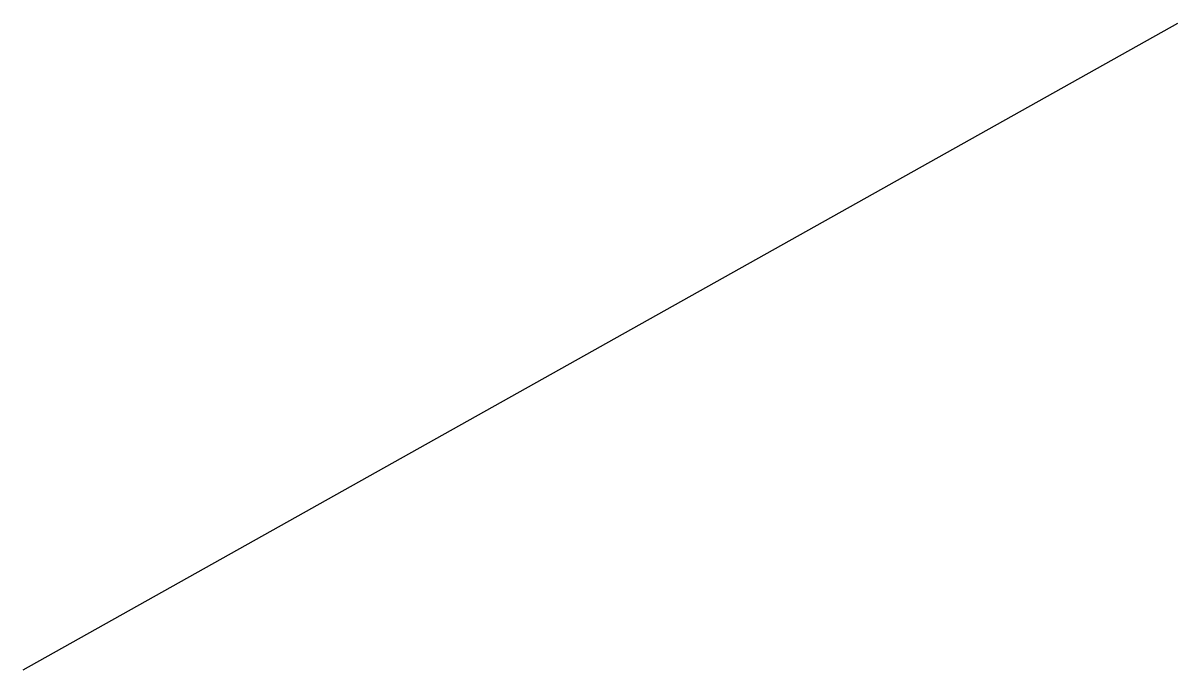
# Model space of a CAD drawing. Header units: inches. Extents: x 1242.8 to 1279.4, y 1557.8 to 1578.4.
import ezdxf

# ---------------------------------------------------------------- set-up
doc = ezdxf.new("R2010")
doc.units = ezdxf.units.IN
doc.header["$MEASUREMENT"] = 0

msp = doc.modelspace()

# ---------------------------------------------------------------- linework, layer by layer
msp.add_lwpolyline([(1242.767, 1557.847), (1279.406, 1578.38)])

doc.saveas('drawing.dxf')
